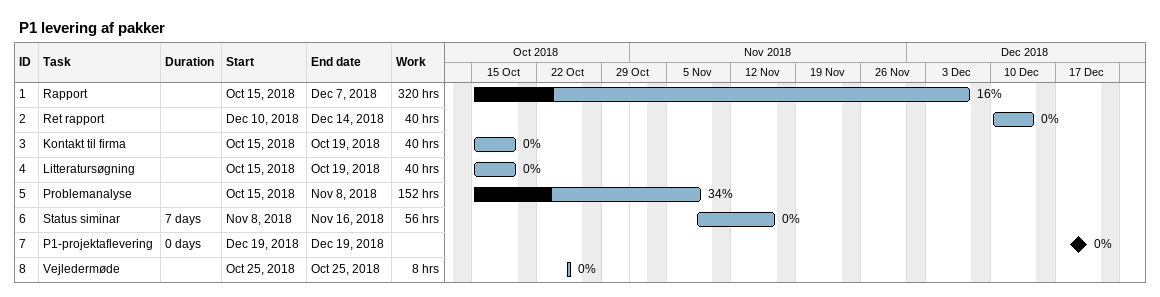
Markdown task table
P1 levering af pakker

| ID | Task | Duration | Start | Finish | % complete | Work (h) |
|---|---|---|---|---|---|---|
| 1 | Rapport |  | 2018-10-15 | 2018-12-07 | 16 | 320 |
| 2 | Ret rapport |  | 2018-12-10 | 2018-12-14 | 0 | 40 |
| 3 | Kontakt til firma |  | 2018-10-15 | 2018-10-19 | 0 | 40 |
| 4 | Litteratursøgning |  | 2018-10-15 | 2018-10-19 | 0 | 40 |
| 5 | Problemanalyse |  | 2018-10-15 | 2018-11-08 | 34 | 152 |
| 6 | Status siminar | 7d | 2018-11-08 | 2018-11-16 | 0 | 56 |
| 7 | P1-projektaflevering | 0d | 2018-12-19 | 2018-12-19 | 0 |  |
| 8 | Vejledermøde |  | 2018-10-25 | 2018-10-25 | 0 | 8 |
